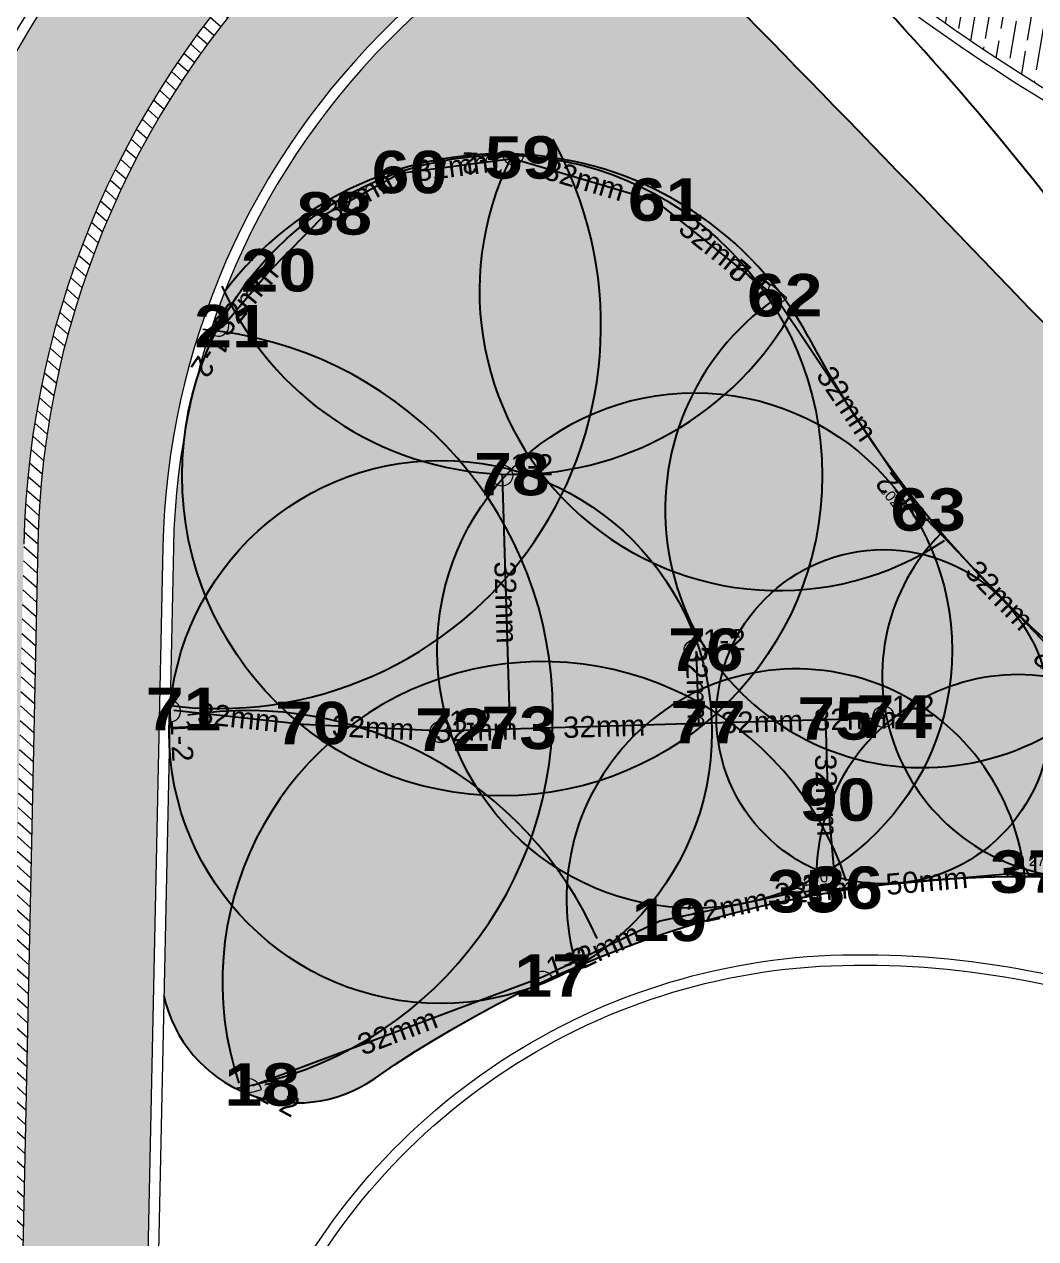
# Model space of a CAD drawing. Header units: inches. Extents: x 685564 to 685654, y 2762991 to 2763113.
# Drawn here: x 685581.78 to 685596.32, y 2763080.6 to 2763098.05 of the extents above; entities that cross this region are included whole.
import ezdxf
from ezdxf.enums import TextEntityAlignment as Align

# ---------------------------------------------------------------- set-up
doc = ezdxf.new("R2010")
doc.units = ezdxf.units.IN
doc.header["$MEASUREMENT"] = 0
for name, color, linetype, lineweight in [('HDB -HS-BASE- ASPHALT-COLOR (BLUE)', 253, 'Continuous', 9), ('HDB -HS-BASE- ASPHALT-COLOR (RED)', 253, 'Continuous', 9), ('HDB -HS-BASE- ASPHALT-COLOR (WHITE)', 253, 'Continuous', 9), ('HDB -HS-BASE- COLOR CONC. (BIEGE LIGHT)', 253, 'Continuous', 9), ('HDB -HS-BASE- CURB CONC. 15 CM', 34, 'Continuous', 20), ('HDB -HS-BASE- SEPERATION LINE', 253, 'Continuous', 9), ('HDB -HS-BASE- TACTILE - (FIBER GLASS)', 253, 'Continuous', 9), ('HDB -PL-G. COVERS - Rv', 104, 'Continuous', 9), ('HDB -PL-LAWN - Ps', 94, 'Continuous', 9)]:
    doc.layers.add(name, color=color, linetype=linetype, lineweight=lineweight)
for name, color, linetype in [('HDB -PL-SEPERATION MOWING', 40, 'Continuous'), ('L-PIPE-LABL-LATL', 130, 'Continuous'), ('L-PIPE-LATL-NCAT', 7, 'Continuous'), ('L-PIPE-NODE-LATL', 130, 'Continuous'), ('L-SPRI-TSPR-COVG', 140, 'Continuous'), ('L-SPRI-TSPR-SYMB', 7, 'Continuous'), ('L-ZONE-ATTR-SPRI', 7, 'Continuous')]:
    doc.layers.add(name, color=color, linetype=linetype)
doc.styles.add('LateralNodeText', font='', dxfattribs={"height": 0.6096})
doc.styles.add('LateralPipeLabelText', font='arial.ttf', dxfattribs={"height": 0.3048})
doc.styles.add('SprinklerZoneLabelText', font='arial.ttf', dxfattribs={"height": 0.3048})
doc.styles.get("Standard").update_dxf_attribs({"font": 'arial.ttf'})
doc.styles.get('LateralNodeText').set_extended_font_data('Arial Black')

# ---------------------------------------------------------------- blocks, each defined once
blk = doc.blocks.new('sprinklersym-146.dwg')
at = {"linetype": 'Continuous'}
blk.add_hatch(color=0, dxfattribs=at).paths.add_polyline_path([(0.5, 0), (0.494, 0.078), (0.476, 0.155), (0.446, 0.227), (0.405, 0.294), (0.354, 0.354), (0.294, 0.405), (0.227, 0.446), (0.155, 0.476), (0.078, 0.494), (0, 0.5), (-0.078, 0.494), (-0.154, 0.476), (-0.227, 0.446), (-0.294, 0.405), (-0.353, 0.354), (-0.404, 0.294), (-0.445, 0.227), (-0.475, 0.155), (-0.494, 0.078), (-0.5, 0)], flags=0)
at = {"color": 0, "linetype": 'Continuous', "ltscale": 0.442069, "flags": 128}
blk.add_lwpolyline([(-0.5, 0), (0.5, 0)], dxfattribs=at)
at = {"color": 0, "linetype": 'Continuous', "ltscale": 0.442069}
blk.add_arc((0, 0), 0.5, 0, 180, dxfattribs=at)
at = {"color": 0, "linetype": 'Continuous', "lineweight": 0}
blk.add_text('270°', height=0.5, dxfattribs=at).set_placement((0.5, 0.501))
blk = doc.blocks.new('SPR-SPR05f27jpi411z-SNB89gx7kj-192-9.51-0-146')
at = {"layer": 'L-SPRI-TSPR-COVG', "ltscale": 1.2192}
blk.add_arc((0, 0), 2.9, 354, 186, dxfattribs=at)
at = {"layer": 'L-SPRI-TSPR-SYMB', "color": 0, "xscale": 0.3048, "yscale": 0.3048}
blk.add_blockref('sprinklersym-146.dwg', (0, 0), dxfattribs=at)
at = {"layer": 'L-ZONE-ATTR-SPRI', "style": 'SprinklerZoneLabelText'}
blk.add_attdef('WaterSource/ZoneId', (0, 0), '', height=0.2, dxfattribs=at)
blk = doc.blocks.new('SPR-SPR6a4w7e22ssci-SNB89gx7kj-192-12.14-0-146')
at = {"layer": 'L-SPRI-TSPR-COVG', "ltscale": 1.2192}
blk.add_arc((0, 0), 3.7, 354, 186, dxfattribs=at)
at = {"layer": 'L-SPRI-TSPR-SYMB', "color": 0, "xscale": 0.3048, "yscale": 0.3048}
blk.add_blockref('sprinklersym-146.dwg', (0, 0), dxfattribs=at)
at = {"layer": 'L-ZONE-ATTR-SPRI', "style": 'SprinklerZoneLabelText'}
blk.add_attdef('WaterSource/ZoneId', (0, 0), '', height=0.2, dxfattribs=at)
blk = doc.blocks.new('SPR-SPR6a4w7e22ssci-SNB89gx7kj-192-10.83-0-146')
at = {"layer": 'L-SPRI-TSPR-COVG', "ltscale": 1.2192}
blk.add_arc((0, 0), 3.3, 354, 186, dxfattribs=at)
at = {"layer": 'L-SPRI-TSPR-SYMB', "color": 0, "xscale": 0.3048, "yscale": 0.3048}
blk.add_blockref('sprinklersym-146.dwg', (0, 0), dxfattribs=at)
at = {"layer": 'L-ZONE-ATTR-SPRI', "style": 'SprinklerZoneLabelText'}
blk.add_attdef('WaterSource/ZoneId', (0, 0), '', height=0.2, dxfattribs=at)
blk = doc.blocks.new('sprinklersym-16.dwg')
at = {"linetype": 'ByBlock'}
blk.add_hatch(color=0, dxfattribs=at).paths.add_polyline_path([(0.5, 0), (0.494, 0.078), (0.476, 0.155), (0.446, 0.227), (0.405, 0.294), (0.354, 0.354), (0.294, 0.405), (0.227, 0.446), (0.155, 0.476), (0.078, 0.494), (0, 0.5), (-0.078, 0.494), (-0.155, 0.476), (-0.227, 0.446), (-0.294, 0.405), (-0.354, 0.354), (-0.405, 0.294), (-0.446, 0.227), (-0.476, 0.155), (-0.494, 0.078), (-0.5, 0), (-0.494, -0.078), (-0.476, -0.155), (-0.446, -0.227), (-0.405, -0.294), (-0.354, -0.354), (-0.294, -0.405), (-0.227, -0.446), (-0.155, -0.476), (-0.078, -0.494), (0, -0.5), (0.078, -0.494), (0.155, -0.476), (0.227, -0.446), (0.294, -0.405), (0.354, -0.354), (0.405, -0.294), (0.446, -0.227), (0.476, -0.155), (0.494, -0.078)], flags=0)
at = {"color": 0, "linetype": 'ByBlock', "lineweight": 0}
blk.add_circle((0, 0), 0.5, dxfattribs=at)
blk = doc.blocks.new('SPR-SPRocmghctdywkd-SNB89gx7kj-360-12.14-0-16')
at = {"layer": 'L-SPRI-TSPR-COVG', "ltscale": 1.2192}
blk.add_circle((0, 0), 3.7, dxfattribs=at)
at = {"layer": 'L-SPRI-TSPR-SYMB', "color": 0, "xscale": 0.3048, "yscale": 0.3048}
blk.add_blockref('sprinklersym-16.dwg', (0, 0), dxfattribs=at)
at = {"layer": 'L-ZONE-ATTR-SPRI', "style": 'SprinklerZoneLabelText'}
blk.add_attdef('WaterSource/ZoneId', (0, 0), '', height=0.2, dxfattribs=at)
blk = doc.blocks.new('SPR-SPRsvdlhtixmtxv-SNB89gx7kj-360-15.09-0-16')
at = {"layer": 'L-SPRI-TSPR-COVG', "ltscale": 1.2192}
blk.add_circle((0, 0), 4.6, dxfattribs=at)
at = {"layer": 'L-SPRI-TSPR-SYMB', "color": 0, "xscale": 0.3048, "yscale": 0.3048}
blk.add_blockref('sprinklersym-16.dwg', (0, 0), dxfattribs=at)
at = {"layer": 'L-ZONE-ATTR-SPRI', "style": 'SprinklerZoneLabelText'}
blk.add_attdef('WaterSource/ZoneId', (0, 0), '', height=0.2, dxfattribs=at)
blk = doc.blocks.new('SPR-SPRsvdlhtixmtxv-SNB89gx7kj-360-12.8-0-16')
at = {"layer": 'L-SPRI-TSPR-COVG', "ltscale": 1.2192}
blk.add_circle((0, 0), 3.9, dxfattribs=at)
at = {"layer": 'L-SPRI-TSPR-SYMB', "color": 0, "xscale": 0.3048, "yscale": 0.3048}
blk.add_blockref('sprinklersym-16.dwg', (0, 0), dxfattribs=at)
at = {"layer": 'L-ZONE-ATTR-SPRI', "style": 'SprinklerZoneLabelText'}
blk.add_attdef('WaterSource/ZoneId', (0, 0), '', height=0.2, dxfattribs=at)
blk = doc.blocks.new('SPR-SPRfif7lf8ipdd4-SNB89gx7kj-360-7.87-0-16')
at = {"layer": 'L-SPRI-TSPR-COVG', "ltscale": 1.2192}
blk.add_circle((0, 0), 2.4, dxfattribs=at)
at = {"layer": 'L-SPRI-TSPR-SYMB', "color": 0, "xscale": 0.3048, "yscale": 0.3048}
blk.add_blockref('sprinklersym-16.dwg', (0, 0), dxfattribs=at)
at = {"layer": 'L-ZONE-ATTR-SPRI', "style": 'SprinklerZoneLabelText'}
blk.add_attdef('WaterSource/ZoneId', (0, 0), '', height=0.2, dxfattribs=at)
blk = doc.blocks.new('sprinklersym-17.dwg')
at = {"linetype": 'ByBlock'}
blk.add_hatch(color=0, dxfattribs=at).paths.add_polyline_path([(0.501, -0.001), (0.495, 0.078), (0.477, 0.154), (0.447, 0.226), (0.406, 0.293), (0.355, 0.353), (0.295, 0.404), (0.228, 0.445), (0.156, 0.475), (0.079, 0.493), (0.001, 0.499), (-0.077, 0.493), (-0.153, 0.475), (-0.226, 0.445), (-0.293, 0.404), (-0.352, 0.353), (-0.403, 0.293), (-0.444, 0.226), (-0.474, 0.154), (-0.493, 0.078), (-0.499, -0.001), (-0.492, -0.001), (0.496, -0.001)], flags=0)
at = {"color": 0, "linetype": 'ByBlock', "lineweight": 0}
blk.add_line((-0.5, 0), (0.5, 0), dxfattribs=at)
blk.add_arc((0, 0), 0.5, 0, 180, dxfattribs=at)
blk = doc.blocks.new('SPR-SPRz78nvro-SNB8xic7rx-165-18.04-0-17')
at = {"layer": 'L-SPRI-TSPR-COVG', "ltscale": 1.2192}
blk.add_arc((0, 0), 5.5, 7.5, 172.5, dxfattribs=at)
at = {"layer": 'L-SPRI-TSPR-SYMB', "color": 0, "xscale": 0.3048, "yscale": 0.3048}
blk.add_blockref('sprinklersym-17.dwg', (0, 0), dxfattribs=at)
at = {"layer": 'L-ZONE-ATTR-SPRI', "style": 'SprinklerZoneLabelText'}
blk.add_attdef('WaterSource/ZoneId', (0, 0), '', height=0.2, dxfattribs=at)
blk = doc.blocks.new('SPR-SPRz78nvro-SNB8xic7rx-127-18.04-0-17')
at = {"layer": 'L-SPRI-TSPR-COVG', "ltscale": 1.2192}
blk.add_arc((0, 0), 5.5, 26.5, 153.5, dxfattribs=at)
at = {"layer": 'L-SPRI-TSPR-SYMB', "color": 0, "xscale": 0.3048, "yscale": 0.3048}
blk.add_blockref('sprinklersym-17.dwg', (0, 0), dxfattribs=at)
at = {"layer": 'L-ZONE-ATTR-SPRI', "style": 'SprinklerZoneLabelText'}
blk.add_attdef('WaterSource/ZoneId', (0, 0), '', height=0.2, dxfattribs=at)
blk = doc.blocks.new('sprinklersym-18.dwg')
at = {"linetype": 'ByBlock'}
blk.add_hatch(color=0, dxfattribs=at).paths.add_polyline_path([(0.502, 0.501), (0.418, 0.573), (0.323, 0.631), (0.22, 0.673), (0.113, 0.699), (0.002, 0.708), (-0.109, 0.699), (-0.217, 0.673), (-0.319, 0.631), (-0.414, 0.573), (-0.498, 0.501), (-0.498, 0.501), (0.002, 0.001)], flags=0)
at = {"color": 0, "linetype": 'ByBlock', "lineweight": 0}
for q in [(-0.498, 0.501), (0.502, 0.501)]:
    blk.add_line((0, 0), q, dxfattribs=at)
blk.add_arc((0.002, -0.003), 0.71, 45.1817, 134.817, dxfattribs=at)
blk = doc.blocks.new('SPR-SPRztr5s9n-SNB8xic7rx-75-18.04-0-18')
at = {"layer": 'L-SPRI-TSPR-COVG', "ltscale": 1.2192}
blk.add_arc((0, 0), 5.5, 52.5, 127.5, dxfattribs=at)
at = {"layer": 'L-SPRI-TSPR-SYMB', "color": 0, "xscale": 0.3048, "yscale": 0.3048}
blk.add_blockref('sprinklersym-18.dwg', (0, 0), dxfattribs=at)
at = {"layer": 'L-ZONE-ATTR-SPRI', "style": 'SprinklerZoneLabelText'}
blk.add_attdef('WaterSource/ZoneId', (0, 0), '', height=0.2, dxfattribs=at)
blk = doc.blocks.new('SPR-SPRzt7c5qnomqgk-SNB89gx7kj-180-15.09-0-17')
at = {"layer": 'L-SPRI-TSPR-COVG', "ltscale": 1.2192}
blk.add_arc((0, 0), 4.6, 0, 180, dxfattribs=at)
at = {"layer": 'L-SPRI-TSPR-SYMB', "color": 0, "xscale": 0.3048, "yscale": 0.3048}
blk.add_blockref('sprinklersym-17.dwg', (0, 0), dxfattribs=at)
at = {"layer": 'L-ZONE-ATTR-SPRI', "style": 'SprinklerZoneLabelText'}
blk.add_attdef('WaterSource/ZoneId', (0, 0), '', height=0.2, dxfattribs=at)
blk = doc.blocks.new('SPR-SPRzt7c5qnomqgk-SNB89gx7kj-127-15.09-0-17')
at = {"layer": 'L-SPRI-TSPR-COVG', "ltscale": 1.2192}
blk.add_arc((0, 0), 4.6, 26.5, 153.5, dxfattribs=at)
at = {"layer": 'L-SPRI-TSPR-SYMB', "color": 0, "xscale": 0.3048, "yscale": 0.3048}
blk.add_blockref('sprinklersym-17.dwg', (0, 0), dxfattribs=at)
at = {"layer": 'L-ZONE-ATTR-SPRI', "style": 'SprinklerZoneLabelText'}
blk.add_attdef('WaterSource/ZoneId', (0, 0), '', height=0.2, dxfattribs=at)
blk = doc.blocks.new('SPR-SPRzt7c5qnomqgk-SNB89gx7kj-150-14.11-0-17')
at = {"layer": 'L-SPRI-TSPR-COVG', "ltscale": 1.2192}
blk.add_arc((0, 0), 4.3, 15, 165, dxfattribs=at)
at = {"layer": 'L-SPRI-TSPR-SYMB', "color": 0, "xscale": 0.3048, "yscale": 0.3048}
blk.add_blockref('sprinklersym-17.dwg', (0, 0), dxfattribs=at)
at = {"layer": 'L-ZONE-ATTR-SPRI', "style": 'SprinklerZoneLabelText'}
blk.add_attdef('WaterSource/ZoneId', (0, 0), '', height=0.2, dxfattribs=at)

msp = doc.modelspace()

# ---------------------------------------------------------------- hatches: boundary and pattern name
at = {"layer": 'HDB -HS-BASE- ASPHALT-COLOR (BLUE)'}
h = msp.add_hatch(dxfattribs=at)
h.set_pattern_fill('BOX', color=256, scale=0.035, angle=224)
h.set_pattern_definition([(349.39167, (685662.7135, 2762594.4559), (0.1636598, 0.8738057), []), (349.39167, (685662.6726, 2762594.23745), (0.1636598, 0.8738057), []), (259.39167, (685662.7135, 2762594.4559), (0.8738057, -0.1636598), [-0.22225, 0.22225]), (259.39167, (685662.932, 2762594.415), (0.8738057, -0.1636598), [-0.22225, 0.22225]), (259.39167, (685663.1504, 2762594.3741), (0.8738057, -0.1636598), [0.22225, -0.22225]), (259.39167, (685663.3689, 2762594.3332), (0.8738057, -0.1636598), [0.22225, -0.22225]), (349.39167, (685662.6317, 2762594.019), (0.1636598, 0.8738057), [0.22225, -0.22225]), (349.39167, (685662.5908, 2762593.80055), (0.1636598, 0.8738057), [0.22225, -0.22225])])
h.paths.add_polyline_path([(685594.857, 2763103.104, -0.005559), (685614.306, 2763102.455, 0.056241), (685613.754, 2763104.531, 0.005375), (685594.902, 2763105.153, 0.1078), (685588.69, 2763103.942, 0.293585), (685579.725, 2763090.623), (685578.166, 2763017.308), (685580.174, 2763015.318), (685581.775, 2763090.579, -0.414503)])
at = {"layer": 'HDB -HS-BASE- ASPHALT-COLOR (RED)'}
h = msp.add_hatch(dxfattribs=at)
h.set_pattern_fill('BRSTONE', color=256, scale=0.03, angle=135)
h.set_pattern_definition([(170.39167, (685662.71354, 2762594.4559), (-0.04197171, -0.24793247), []), (260.39167, (685662.03736, 2762594.57037), (0.33368354, -0.31152596), [0.25146, -0.25146]), (260.39167, (685662.1125, 2762594.55766), (0.33368354, -0.31152596), [0.25146, -0.25146]), (170.39167, (685662.03036, 2762594.52905), (-0.41762696, -0.18433897), [-0.6858, 0.0762]), (170.39167, (685662.02337, 2762594.48773), (-0.41762696, -0.18433897), [-0.6858, 0.0762]), (170.39167, (685662.01637, 2762594.4464), (-0.41762696, -0.18433897), [-0.6858, 0.0762]), (170.39167, (685662.00938, 2762594.40509), (-0.41762696, -0.18433897), [-0.6858, 0.0762]), (170.39167, (685662.00238, 2762594.36376), (-0.41762696, -0.18433897), [-0.6858, 0.0762])])
h.paths.add_polyline_path([(685594.812, 2763101.104, -0.004322), (685609.9, 2763100.638, -0.001287), (685614.392, 2763100.449, 0.04721), (685614.334, 2763102.253, 0.005569), (685594.852, 2763102.904, 0.414503), (685581.975, 2763090.575), (685580.37, 2763015.124), (685582.133, 2763013.376), (685583.774, 2763090.537, -0.414503)])
at = {"layer": 'HDB -HS-BASE- ASPHALT-COLOR (WHITE)'}
h = msp.add_hatch(dxfattribs=at)
h.set_pattern_fill('ANSI31', color=256, scale=0.05, angle=58)
h.set_pattern_definition([(138.391672, (685662.71354, 2762594.4559), (-0.10541554, -0.118697626), [])])
h.paths.add_polyline_path([(685581.975, 2763090.575, -0.414503), (685594.852, 2763102.904, -0.005569), (685614.334, 2763102.253, 0.005306), (685614.306, 2763102.455, 0.005559), (685594.857, 2763103.104, 0.414499), (685581.775, 2763090.579), (685580.174, 2763015.318), (685580.37, 2763015.124)])
at = {"layer": 'HDB -HS-BASE- COLOR CONC. (BIEGE LIGHT)'}
h = msp.add_hatch(dxfattribs=at)
h.set_pattern_fill('MUDSTONE', color=256, scale=2, angle=45, pattern_type=2)
h.set_pattern_definition([(80.39167, (685662.71354, 2762594.4559), (-0.13042953, 0.42777113), [0.6, -0.12, 0.4, -0.18, 0.54, -0.16])])
h.paths.add_polyline_path([(685610.825, 2763096.185, -0.107107), (685606.371, 2763095.539, -0.076001), (685601.421, 2763096.651, -0.062871), (685595.843, 2763099.685, -0.020262), (685594.226, 2763100.951, 0.055145), (685591.908, 2763100.618, 0.034554), (685594.791, 2763098.224, 0.062871), (685600.766, 2763094.974, 0.076001), (685606.247, 2763093.743, 0.107107), (685611.455, 2763094.499, 0.14843), (685614.462, 2763096.795, 0.082985), (685615.411, 2763098.721, 0.011155), (685614.9, 2763098.991, -0.402572), (685614.435, 2763100.297, 0.000159), (685613.88, 2763100.321, -0.14214), (685613.001, 2763097.847, -0.14843)])
at = {"layer": 'HDB -HS-BASE- TACTILE - (FIBER GLASS)'}
h = msp.add_hatch(dxfattribs=at)
h.set_pattern_fill('HEX', color=256, scale=0.015)
h.set_pattern_definition([(1e-09, (0, 0), (-1.6e-12, 0.082488919731), [0.047625, -0.09525]), (120.000000001, (0, 0), (-0.071437500017, -0.0412444598669), [0.047625, -0.09525]), (60.000000001, (0.047625, 0), (-0.0714375000186, 0.0412444598641), [0.047625, -0.09525])])
edge = h.paths.add_edge_path()
edge.add_line((685598.712, 2763010.655), (685598.392, 2763010.66))
edge.add_arc((685605.486, 2763007.959), 7.59, 136.963, 159.1552, ccw=False)
edge.add_arc((685588.498, 2763034.257), 24.017, 294.0465, 298.4461, ccw=False)
edge.add_arc((685594.698, 2763020.36), 8.8, 194.4714, 294.0465, ccw=False)
edge.add_arc((685609.433, 2763024.163), 24.017, 178.8261, 194.4714, ccw=False)
edge.add_arc((685630.102, 2763023.739), 44.691, 164.9812, 178.8261, ccw=False)
edge.add_arc((685659.533, 2763015.843), 75.163, 154.25893, 164.98121, ccw=False)
edge.add_arc((685659.533, 2763015.843), 75.163, 143.53665, 154.25893, ccw=False)
edge.add_arc((685635.026, 2763033.953), 44.691, 129.6918, 143.5366, ccw=False)
edge.add_arc((685621.823, 2763049.861), 24.017, 114.0465, 129.6918, ccw=False)
edge.add_arc((685615.622, 2763063.757), 8.8, 14.4714, 114.0465, ccw=False)
edge.add_arc((685600.888, 2763059.954), 24.017, -1.1739, 14.4714, ccw=False)
edge.add_arc((685580.219, 2763060.378), 44.691, 352.0667, 358.8261, ccw=False)
edge.add_arc((685569.559, 2763069.131), 56.913, 344.8013, 381.0221)
edge.add_arc((685603.416, 2763082.132), 20.646, 21.0497, 36.8277)
edge.add_arc((685609.1, 2763087.393), 12.968, 33.2722, 63.4347)
edge.add_arc((685615.347, 2763099.885), 1, 173.4015, 243.4347, ccw=False)
edge.add_arc((685604.829, 2763101.045), 9.581, 353.7431, 355.2379)
edge.add_arc((685575.382, 2762228.124), 872.996, 87.420156, 87.439859, ccw=False)
edge.add_arc((685604.866, 2763101.041), 9.844, 353.7312, 355.3088, ccw=False)
edge.add_arc((685615.347, 2763099.885), 0.7, 173.4015, 243.4347)
edge.add_arc((685609.1, 2763087.393), 13.268, 33.2722, 63.4347, ccw=False)
edge.add_arc((685603.444, 2763082.144), 20.916, 21.0438, 36.7937, ccw=False)
edge.add_arc((685569.559, 2763069.131), 57.213, -17.6839, 21.0221, ccw=False)
edge.add_arc((685580.219, 2763060.378), 44.691, 344.9812, 348.87, ccw=False)
edge.add_arc((685550.788, 2763068.274), 75.163, 334.25893, 344.98121, ccw=False)
edge.add_arc((685550.788, 2763068.274), 75.163, 323.53665, 334.25893, ccw=False)
edge.add_arc((685575.295, 2763050.165), 44.691, 309.6918, 323.5366, ccw=False)
edge.add_arc((685588.498, 2763034.257), 24.017, 302.8619, 309.6918, ccw=False)
edge.add_arc((685605.486, 2763007.959), 7.29, 122.8619, 158.2945)
edge = h.paths.add_edge_path(flags=16)
edge.add_arc((685588.498, 2763034.257), 23.717, 294.0465, 309.6918)
edge.add_arc((685575.295, 2763050.165), 44.391, 309.6918, 323.5366)
edge.add_arc((685550.788, 2763068.274), 74.863, 323.53665, 334.25893)
edge.add_arc((685550.788, 2763068.274), 74.863, 334.25893, 344.98121)
edge.add_arc((685580.219, 2763060.378), 44.391, 344.9812, 358.8261)
edge.add_arc((685600.888, 2763059.954), 23.717, 358.8261, 374.4714)
edge.add_arc((685615.622, 2763063.757), 8.5, 14.4714, 114.0465)
edge.add_arc((685621.823, 2763049.861), 23.717, 114.0465, 129.6918)
edge.add_arc((685635.026, 2763033.953), 44.391, 129.6918, 143.5366)
edge.add_arc((685659.533, 2763015.843), 74.863, 143.53665, 154.25893)
edge.add_arc((685659.533, 2763015.843), 74.863, 154.25893, 164.98121)
edge.add_arc((685630.102, 2763023.739), 44.391, 164.9812, 178.8261)
edge.add_arc((685609.433, 2763024.163), 23.717, 178.8261, 194.4714)
edge.add_arc((685594.698, 2763020.36), 8.5, 194.4714, 294.0465)
at = {"layer": 'HDB -PL-G. COVERS - Rv'}
h = msp.add_hatch(dxfattribs=at)
h.set_pattern_fill('STARS', color=256, scale=0.05)
h.set_pattern_definition([(0, (774113.111, 3046004.494), (0, 0.27496306577), [0.15875, -0.15875]), (60, (774113.111, 3046004.494), (-0.23812500006, 0.13748153289), [0.15875, -0.15875]), (120, (774113.19038, 3046004.63148), (-0.23812500006, -0.13748153288), [0.15875, -0.15875])])
h.paths.add_polyline_path([(685603.936, 2763085.399, 0.326331), (685612.701, 2763089.35, -0.015061), (685614.865, 2763092.905, 0.042469), (685612.906, 2763093.532, 0.001366), (685611.99, 2763092.292, -0.262987), (685605.704, 2763089.459, -0.18111), (685596.111, 2763094.084, 0.004635), (685590.334, 2763100.013, 0.001931), (685590.289, 2763100.058, 0.198009), (685584.662, 2763094.208, -0.546155), (685593.05, 2763093.551, 0.221126)])
at = {"layer": 'HDB -PL-LAWN - Ps'}
h = msp.add_hatch(dxfattribs=at)
h.set_pattern_fill('GRASS', color=256, scale=0.035)
h.set_pattern_definition([(90, (0, 0), (-0.62861792839, 0.62861792841), [0.1666875, -1.0905483568]), (45, (0, 0), (-0.62861792846, 0.6286179285), [0.1666875, -0.7223125]), (135, (0, 0), (-0.6286179285, -0.62861792846), [0.1666875, -0.7223125])])
h.paths.add_polyline_path([(685617.409, 2763084.61, -0.775478), (685619.038, 2763073.103, -0.048959), (685620.79, 2763072.26, 0.593888), (685625.218, 2763075.289, 0.134277), (685619.952, 2763088.922, 0.135634), (685614.865, 2763092.905, 0.015061), (685612.701, 2763089.35, -0.326331), (685603.936, 2763085.399, -0.221126), (685593.05, 2763093.551, 0.546155), (685584.662, 2763094.208, 0.088664), (685583.924, 2763090.533), (685583.787, 2763084.095, 0.534465), (685586.813, 2763082.903, -0.341127), (685606.584, 2763081.924, -0.013186), (685608.822, 2763083.046, -0.151769)])
h.paths.add_polyline_path([(685607.086, 2763051.298, -0.046297), (685610.497, 2763057.421, -0.246462), (685604.588, 2763054.506, -0.210076), (685591.729, 2763037.262, 0.349371), (685606.87, 2763037.441, -0.202787)])

# ---------------------------------------------------------------- linework, layer by layer
at = {"layer": 'HDB -HS-BASE- CURB CONC. 15 CM'}
for points in [[(685613.782, 2763104.68, 0.005382), (685594.906, 2763105.303, 0.1078), (685588.63, 2763104.08, 0.293585), (685579.575, 2763090.626), (685578.019, 2763017.454)], [(685613.776, 2763104.53, 0.005382), (685594.902, 2763105.153, 0.1078), (685588.69, 2763103.942, 0.293585), (685579.725, 2763090.623), (685578.166, 2763017.308)], [(685614.392, 2763100.449, 0.001287), (685609.9, 2763100.638, 0.004322), (685594.812, 2763101.104, 0.414503), (685583.774, 2763090.537), (685582.133, 2763013.376)], [(685614.385, 2763100.299, 0.001287), (685609.894, 2763100.488, 0.004322), (685594.809, 2763100.954, 0.414503), (685583.924, 2763090.533), (685582.28, 2763013.23)], [(685591.738, 2763100.573, 0.035392), (685594.704, 2763098.102, 0.062871), (685600.711, 2763094.834, 0.076001), (685606.237, 2763093.593, 0.107107), (685611.508, 2763094.359, 0.14843), (685614.583, 2763096.708, 0.081709), (685615.545, 2763098.645, 0.082985)], [(685591.908, 2763100.618, 0.034554), (685594.791, 2763098.224, 0.062871), (685600.766, 2763094.974, 0.076001), (685606.247, 2763093.743, 0.107107), (685611.455, 2763094.499, 0.14843), (685614.462, 2763096.795, 0.082985), (685615.411, 2763098.721, 0.000292)], [(685587.716, 2763063.72, -0.004808), (685587.489, 2763064.048, -0.064742), (685585.071, 2763068.823, -0.077589), (685584.163, 2763073.692, -0.107174), (685585.143, 2763078.963, -0.144846), (685588.495, 2763083.064, -0.144846), (685593.538, 2763084.681, -0.107174), (685598.802, 2763083.663, -0.077589), (685603, 2763081.035, -0.01296), (685603.794, 2763080.309, -0.011881)], [(685587.806, 2763063.854, -0.004113), (685587.613, 2763064.132, -0.064742), (685585.213, 2763068.873, -0.077589), (685584.313, 2763073.696, -0.107174), (685585.282, 2763078.905, -0.144846), (685588.579, 2763082.94, -0.144846), (685593.542, 2763084.531, -0.107174), (685598.743, 2763083.525, -0.077589), (685602.902, 2763080.921, -0.012507), (685603.663, 2763080.227)]]:
    msp.add_lwpolyline(points, format="xyb", dxfattribs=at)
at = {"layer": 'HDB -HS-BASE- SEPERATION LINE'}
msp.add_line((685581.975, 2763090.575), (685580.37, 2763015.124), dxfattribs=at)
msp.add_lwpolyline([(685594.226, 2763100.951, 0.020262), (685595.843, 2763099.685, 0.062871), (685601.421, 2763096.651, 0.076001), (685606.371, 2763095.539, 0.107107), (685610.825, 2763096.185, 0.14843), (685613.001, 2763097.847, 0.14214), (685613.88, 2763100.321, 0.107107)], format="xyb", dxfattribs=at)
for radius in [12.8, 12.6]:
    msp.add_arc((685594.572, 2763090.307), radius, 88.725, 178.7815, dxfattribs=at)
at = {"layer": 'HDB -PL-SEPERATION MOWING'}
for points in [[(685590.289, 2763100.058, -0.001931), (685590.334, 2763100.013, -0.004635), (685596.111, 2763094.084, 0.18111), (685605.704, 2763089.459, 0.262987), (685611.99, 2763092.292, -0.001366), (685612.906, 2763093.532)], [(685597.382, 2763094.368, 0.038745), (685593.177, 2763099.285, 0.040324)], [(685593.05, 2763093.551, 0.221126), (685603.936, 2763085.399, 0.326331), (685612.701, 2763089.35, -0.015061), (685614.865, 2763092.905)], [(685586.817, 2763082.906, -0.341031), (685606.584, 2763081.924, -0.340105)]]:
    msp.add_lwpolyline(points, format="xyb", dxfattribs=at)
for centre, radius, start, end in [((685588.645, 2763091.185), 5, 28.237, 142.8026), ((685585.698, 2763084.51), 1.955, 192.2538, 304.9103)]:
    msp.add_arc(centre, radius, start, end, dxfattribs=at)
at = {"layer": 'L-PIPE-LATL-NCAT', "color": 5, "linetype": 'Continuous'}
for points in [[(685588.8, 2763096.114), (685587.178, 2763095.903)], [(685590.86, 2763095.508), (685588.8, 2763096.114)], [(685587.178, 2763095.903), (685586.099, 2763095.309)], [(685592.571, 2763094.135), (685590.86, 2763095.508)], [(685586.099, 2763095.309), (685585.297, 2763094.492)], [(685585.297, 2763094.492), (685584.627, 2763093.691)], [(685594.633, 2763091.057), (685592.571, 2763094.135)], [(685588.649, 2763091.566), (685588.757, 2763087.923)], [(685596.96, 2763088.633), (685594.633, 2763091.057)], [(685591.438, 2763089.044), (685591.469, 2763088.003)], [(685585.788, 2763087.991), (685583.931, 2763088.192)], [(685594.143, 2763088.081), (685593.294, 2763088.056)], [(685587.8, 2763087.894), (685585.788, 2763087.991)], [(685588.757, 2763087.923), (685587.8, 2763087.894)], [(685591.469, 2763088.003), (685588.757, 2763087.923)], [(685593.294, 2763088.056), (685591.469, 2763088.003)], [(685593.294, 2763088.056), (685593.328, 2763086.889)], [(685593.328, 2763086.889), (685593.439, 2763085.626)], [(685593.439, 2763085.626), (685592.863, 2763085.575)], [(685592.863, 2763085.575), (685590.913, 2763085.163)], [(685590.913, 2763085.163), (685589.228, 2763084.363)], [(685589.228, 2763084.363), (685585.06, 2763082.799)]]:
    msp.add_lwpolyline(points, dxfattribs=at)
at = {"layer": 'L-PIPE-LATL-NCAT', "color": 4, "linetype": 'Continuous'}
for points in [[(685596.064, 2763085.857), (685593.439, 2763085.626)], [(685598.398, 2763085.699), (685596.064, 2763085.857)]]:
    msp.add_lwpolyline(points, dxfattribs=at)

# ---------------------------------------------------------------- block references
at = {"layer": 'L-SPRI-TSPR-SYMB', "color": 43, "true_color": 0xdaae3e}
ref = msp.add_blockref('SPR-SPRz78nvro-SNB8xic7rx-127-18.04-0-17', (685584.569, 2763093.719), dxfattribs=dict(at, rotation=235.6009485385739))
ref.add_attrib('WaterSource/ZoneId', ' 1-2', (685584.569, 2763093.719), dxfattribs={"layer": 'L-ZONE-ATTR-SPRI', "height": 0.3048, "rotation": 235.6009, "style": 'SprinklerZoneLabelText'})
at = {"layer": 'L-SPRI-TSPR-SYMB', "color": 7}
ref = msp.add_blockref('SPR-SPRzt7c5qnomqgk-SNB89gx7kj-150-14.11-0-17', (685592.623, 2763094.213), dxfattribs=dict(at, rotation=138.6733418747491))
ref.add_attrib('WaterSource/ZoneId', ' 1-2', (685592.623, 2763094.213), dxfattribs={"layer": 'L-ZONE-ATTR-SPRI', "height": 0.3048, "rotation": 138.6733, "style": 'SprinklerZoneLabelText'})
ref = msp.add_blockref('SPR-SPRzt7c5qnomqgk-SNB89gx7kj-127-15.09-0-17', (685588.81, 2763096.182), dxfattribs=dict(at, rotation=177.8279703474032))
ref.add_attrib('WaterSource/ZoneId', ' 1-2', (685588.81, 2763096.182), dxfattribs={"layer": 'L-ZONE-ATTR-SPRI', "height": 0.3048, "rotation": 177.828, "style": 'SprinklerZoneLabelText'})
ref = msp.add_blockref('SPR-SPRsvdlhtixmtxv-SNB89gx7kj-360-15.09-0-16', (685588.649, 2763091.566), dxfattribs=at)
ref.add_attrib('WaterSource/ZoneId', ' 1-2', (685588.649, 2763091.566), dxfattribs={"layer": 'L-ZONE-ATTR-SPRI', "height": 0.3048, "style": 'SprinklerZoneLabelText'})
at = {"layer": 'L-SPRI-TSPR-SYMB', "color": 27, "true_color": 0x6b4d2c}
ref = msp.add_blockref('SPR-SPR6a4w7e22ssci-SNB89gx7kj-192-12.14-0-146', (685594.691, 2763091.07), dxfattribs=dict(at, rotation=129.2180740221436))
ref.add_attrib('WaterSource/ZoneId', ' 1-2', (685594.691, 2763091.07), dxfattribs={"layer": 'L-ZONE-ATTR-SPRI', "height": 0.3048, "rotation": 129.2181, "style": 'SprinklerZoneLabelText'})
at = {"layer": 'L-SPRI-TSPR-SYMB', "color": 43, "true_color": 0xdaae3e}
ref = msp.add_blockref('SPR-SPRz78nvro-SNB8xic7rx-165-18.04-0-17', (685583.876, 2763088.181), dxfattribs=dict(at, rotation=272.6080223124413))
ref.add_attrib('WaterSource/ZoneId', ' 1-2', (685583.876, 2763088.181), dxfattribs={"layer": 'L-ZONE-ATTR-SPRI', "height": 0.3048, "rotation": 272.608, "style": 'SprinklerZoneLabelText'})
at = {"layer": 'L-SPRI-TSPR-SYMB', "color": 27, "true_color": 0x6b4d2c}
ref = msp.add_blockref('SPR-SPRocmghctdywkd-SNB89gx7kj-360-12.14-0-16', (685591.415, 2763089.054), dxfattribs=at)
ref.add_attrib('WaterSource/ZoneId', ' 1-2', (685591.415, 2763089.054), dxfattribs={"layer": 'L-ZONE-ATTR-SPRI', "height": 0.3048, "style": 'SprinklerZoneLabelText'})
at = {"layer": 'L-SPRI-TSPR-SYMB', "color": 7}
ref = msp.add_blockref('SPR-SPRsvdlhtixmtxv-SNB89gx7kj-360-12.8-0-16', (685587.763, 2763087.883), dxfattribs=at)
ref.add_attrib('WaterSource/ZoneId', ' 1-2', (685587.763, 2763087.883), dxfattribs={"layer": 'L-ZONE-ATTR-SPRI', "height": 0.3048, "style": 'SprinklerZoneLabelText'})
at = {"layer": 'L-SPRI-TSPR-SYMB', "color": 152, "true_color": 0x006ad5}
ref = msp.add_blockref('SPR-SPR05f27jpi411z-SNB89gx7kj-192-9.51-0-146', (685597.01, 2763088.688), dxfattribs=dict(at, rotation=141.158410896943))
ref.add_attrib('WaterSource/ZoneId', ' 1-2', (685597.01, 2763088.688), dxfattribs={"layer": 'L-ZONE-ATTR-SPRI', "height": 0.3048, "rotation": 141.1584, "style": 'SprinklerZoneLabelText'})
at = {"layer": 'L-SPRI-TSPR-SYMB', "color": 104, "true_color": 0x009933}
ref = msp.add_blockref('SPR-SPRfif7lf8ipdd4-SNB89gx7kj-360-7.87-0-16', (685594.128, 2763088.101), dxfattribs=at)
ref.add_attrib('WaterSource/ZoneId', ' 1-2', (685594.128, 2763088.101), dxfattribs={"layer": 'L-ZONE-ATTR-SPRI', "height": 0.3048, "style": 'SprinklerZoneLabelText'})
at = {"layer": 'L-SPRI-TSPR-SYMB', "color": 7}
ref = msp.add_blockref('SPR-SPRzt7c5qnomqgk-SNB89gx7kj-180-15.09-0-17', (685589.229, 2763084.292), dxfattribs=dict(at, rotation=18.40762044936203))
ref.add_attrib('WaterSource/ZoneId', ' 1-2', (685589.229, 2763084.292), dxfattribs={"layer": 'L-ZONE-ATTR-SPRI', "height": 0.3048, "rotation": 18.4076, "style": 'SprinklerZoneLabelText'})
at = {"layer": 'L-SPRI-TSPR-SYMB', "color": 27, "true_color": 0x6b4d2c}
ref = msp.add_blockref('SPR-SPR6a4w7e22ssci-SNB89gx7kj-192-10.83-0-146', (685592.873, 2763085.488), dxfattribs=dict(at, rotation=10.97980930600235))
ref.add_attrib('WaterSource/ZoneId', ' 1-2', (685592.873, 2763085.488), dxfattribs={"layer": 'L-ZONE-ATTR-SPRI', "height": 0.3048, "rotation": 10.9798, "style": 'SprinklerZoneLabelText'})
at = {"layer": 'L-SPRI-TSPR-SYMB', "color": 43, "true_color": 0xdaae3e}
ref = msp.add_blockref('SPR-SPRztr5s9n-SNB8xic7rx-75-18.04-0-18', (685584.984, 2763082.689), dxfattribs=dict(at, rotation=331.4104035625179))
ref.add_attrib('WaterSource/ZoneId', ' 1-2', (685584.984, 2763082.689), dxfattribs={"layer": 'L-ZONE-ATTR-SPRI', "height": 0.3048, "rotation": 331.4104, "style": 'SprinklerZoneLabelText'})
at = {"layer": 'L-SPRI-TSPR-SYMB', "color": 152, "true_color": 0x006ad5}
ref = msp.add_blockref('SPR-SPR05f27jpi411z-SNB89gx7kj-192-9.51-0-146', (685596.064, 2763085.806), dxfattribs=at)
ref.add_attrib('WaterSource/ZoneId', ' 1-2', (685596.064, 2763085.806), dxfattribs={"layer": 'L-ZONE-ATTR-SPRI', "height": 0.3048, "style": 'SprinklerZoneLabelText'})

# ---------------------------------------------------------------- texts
at = {"layer": 'L-PIPE-LABL-LATL', "char_height": 0.3048, "attachment_point": 5, "style": 'LateralPipeLabelText'}
for s, insert, rotation in [('32mm', (685587.989, 2763096.009), 7.3929), ('32mm', (685589.83, 2763095.811), 343.6132), ('32mm', (685586.638, 2763095.606), 28.8402), ('32mm', (685591.715, 2763094.822), 321.2591), ('32mm', (685584.962, 2763094.092), 50.1135), ('32mm', (685593.602, 2763092.596), 303.817), ('32mm', (685595.796, 2763089.845), 313.8339), ('32mm', (685588.703, 2763089.744), 271.6902), ('32mm', (685591.453, 2763088.523), 271.6902), ('32mm', (685584.86, 2763088.091), 353.8355), ('32mm', (685586.794, 2763087.943), 357.245), ('32mm', (685590.113, 2763087.963), 1.6902), ('32mm', (685592.381, 2763088.029), 1.6902), ('32mm', (685593.719, 2763088.069), 1.6902), ('32mm', (685588.278, 2763087.908), 1.6902), ('32mm', (685593.311, 2763086.973), 271.6956), ('50mm', (685594.751, 2763085.742), 5.0247), ('32mm', (685593.151, 2763085.601), 5.0247), ('32mm', (685591.888, 2763085.369), 11.949), ('32mm', (685590.07, 2763084.763), 25.3823), ('32mm', (685587.144, 2763083.581), 20.5744)]:
    msp.add_mtext(s, dxfattribs=dict(at, insert=insert, rotation=rotation))
at = {"layer": 'L-PIPE-NODE-LATL', "style": 'LateralNodeText'}
for s, p in [('59', (685588.396, 2763096.439)), ('60', (685586.774, 2763096.229)), ('61', (685590.456, 2763095.833)), ('88', (685585.695, 2763095.635)), ('20', (685584.893, 2763094.818)), ('62', (685592.167, 2763094.461)), ('21', (685584.224, 2763094.016)), ('78', (685588.246, 2763091.891)), ('63', (685594.229, 2763091.382)), ('76', (685591.035, 2763089.369)), ('71', (685583.528, 2763088.517)), ('70', (685585.385, 2763088.316)), ('73', (685588.353, 2763088.248)), ('77', (685591.065, 2763088.328)), ('75', (685592.89, 2763088.382)), ('74', (685593.74, 2763088.407)), ('72', (685587.396, 2763088.22)), ('90', (685592.925, 2763087.215)), ('37', (685595.66, 2763086.182)), ('35', (685592.459, 2763085.901)), ('36', (685593.036, 2763085.951)), ('19', (685590.509, 2763085.488)), ('17', (685588.824, 2763084.689)), ('18', (685584.657, 2763083.124))]:
    msp.add_text(s, height=0.6096, dxfattribs=at).set_placement(p, align=Align.TOP_LEFT)

doc.saveas('drawing.dxf')
